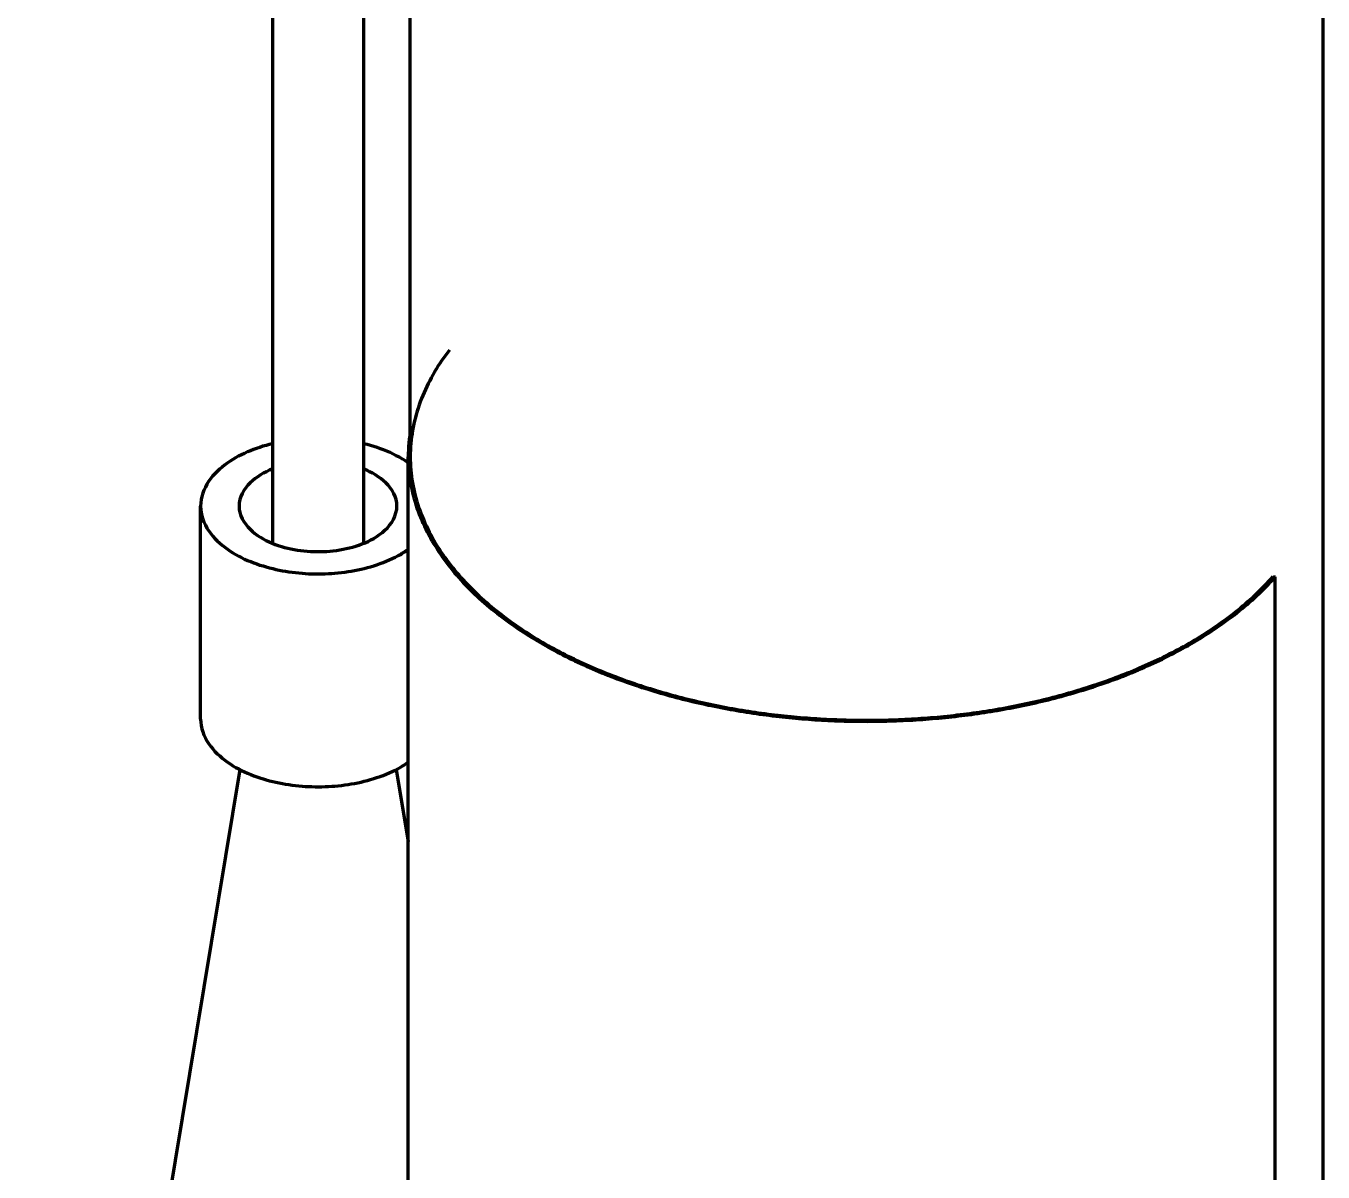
# Model space of a CAD drawing. Header units: millimetres. Extents: x 0 to 2208, y 0 to 420.
# Drawn here: x 311.72 to 331.62, y 242.1 to 259.68 of the extents above; entities that cross this region are included whole.
import ezdxf

# ---------------------------------------------------------------- set-up
doc = ezdxf.new("R2010")
doc.units = ezdxf.units.MM
doc.layers.add('01-VISIBLE', color=7, linetype='CONTINUOUS', lineweight=70)

msp = doc.modelspace()

# ---------------------------------------------------------------- linework, layer by layer
at = {"layer": '01-VISIBLE'}
for p, q in [((315.502, 271.774), (315.502, 251.744)), ((316.902, 271.774), (316.902, 251.744)), ((317.617, 253.071), (317.617, 264.447)), ((331.617, 233.283), (331.617, 264.447)), ((317.587, 233.969), (317.587, 253.071)), ((314.402, 249.048), (314.402, 252.314)), ((330.854, 251.236), (330.88, 251.229)), ((330.88, 232.126), (330.88, 251.229)), ((315.002, 248.274), (311.723, 228.475)), ((317.403, 248.274), (317.587, 247.162))]:
    msp.add_line(p, q, dxfattribs=at)
for points in [[(318.217, 254.708), (318.186, 254.668), (318.156, 254.627), (318.127, 254.586), (318.098, 254.544), (318.07, 254.502), (318.042, 254.459), (318.016, 254.416), (317.989, 254.372), (317.964, 254.328), (317.939, 254.284), (317.915, 254.239), (317.892, 254.194), (317.87, 254.149), (317.849, 254.103), (317.828, 254.056), (317.808, 254.01), (317.789, 253.963), (317.771, 253.915), (317.754, 253.867), (317.738, 253.819), (317.722, 253.771), (317.708, 253.722), (317.695, 253.673), (317.683, 253.624), (317.671, 253.575), (317.661, 253.525), (317.652, 253.475), (317.644, 253.425), (317.636, 253.375), (317.63, 253.324), (317.626, 253.274), (317.622, 253.223), (317.619, 253.173), (317.617, 253.122), (317.617, 253.071)], [(315.502, 253.272), (315.453, 253.259), (315.405, 253.246), (315.356, 253.232), (315.308, 253.216), (315.26, 253.2), (315.213, 253.183), (315.166, 253.164), (315.12, 253.145), (315.074, 253.124), (315.028, 253.102), (314.983, 253.079), (314.939, 253.055), (314.896, 253.029), (314.853, 253.002), (314.811, 252.974), (314.77, 252.944), (314.731, 252.913), (314.692, 252.88), (314.656, 252.846), (314.62, 252.81), (314.586, 252.772), (314.555, 252.733), (314.525, 252.692), (314.498, 252.65), (314.474, 252.605), (314.453, 252.56), (314.435, 252.512), (314.421, 252.464), (314.411, 252.415), (314.404, 252.365), (314.402, 252.314)], [(317.587, 252.978), (317.542, 253.008), (317.497, 253.036), (317.45, 253.063), (317.403, 253.088), (317.355, 253.112), (317.307, 253.135), (317.258, 253.156), (317.208, 253.176), (317.158, 253.195), (317.108, 253.212), (317.057, 253.229), (317.006, 253.244), (316.954, 253.259), (316.902, 253.272)], [(317.617, 253.446), (317.609, 253.393), (317.602, 253.339), (317.597, 253.286), (317.592, 253.232), (317.589, 253.179), (317.587, 253.125), (317.587, 253.071)], [(317.587, 253.071), (317.587, 253.021), (317.589, 252.971), (317.592, 252.921), (317.595, 252.871), (317.6, 252.821), (317.606, 252.771), (317.613, 252.722), (317.621, 252.672), (317.63, 252.623), (317.64, 252.574), (317.651, 252.525), (317.663, 252.476), (317.676, 252.428), (317.69, 252.379), (317.704, 252.332), (317.72, 252.284), (317.737, 252.237), (317.754, 252.19), (317.773, 252.143), (317.792, 252.097), (317.812, 252.051), (317.833, 252.005), (317.855, 251.96), (317.878, 251.916), (317.901, 251.871), (317.925, 251.827), (317.95, 251.784), (317.975, 251.74), (318.002, 251.698), (318.028, 251.655), (318.056, 251.613), (318.084, 251.572), (318.113, 251.531), (318.142, 251.49), (318.172, 251.45), (318.202, 251.41), (318.233, 251.371), (318.265, 251.332), (318.297, 251.293), (318.33, 251.255), (318.363, 251.217), (318.396, 251.18), (318.43, 251.143), (318.465, 251.107), (318.5, 251.071), (318.535, 251.035), (318.571, 251), (318.607, 250.965), (318.643, 250.931), (318.68, 250.897), (318.717, 250.864), (318.755, 250.831), (318.793, 250.798), (318.831, 250.765), (318.87, 250.733), (318.909, 250.702), (318.948, 250.671), (318.988, 250.64), (319.028, 250.609), (319.068, 250.579), (319.108, 250.55), (319.149, 250.52), (319.19, 250.491), (319.231, 250.463), (319.272, 250.434), (319.314, 250.407), (319.356, 250.379), (319.398, 250.352), (319.44, 250.325), (319.483, 250.299), (319.526, 250.272), (319.569, 250.247), (319.612, 250.221), (319.655, 250.196), (319.699, 250.171), (319.742, 250.147), (319.786, 250.122), (319.83, 250.098), (319.875, 250.075), (319.919, 250.052), (319.964, 250.029), (320.008, 250.006), (320.053, 249.984), (320.098, 249.962), (320.143, 249.94), (320.189, 249.919), (320.234, 249.898), (320.28, 249.877), (320.326, 249.856), (320.371, 249.836), (320.417, 249.816), (320.464, 249.796), (320.51, 249.777), (320.556, 249.758), (320.603, 249.739), (320.649, 249.721), (320.696, 249.702), (320.743, 249.684), (320.79, 249.667), (320.837, 249.649), (320.884, 249.632), (320.931, 249.615), (320.978, 249.598), (321.026, 249.582), (321.073, 249.566), (321.121, 249.55), (321.168, 249.534), (321.216, 249.519), (321.264, 249.504), (321.312, 249.489), (321.36, 249.474), (321.408, 249.46), (321.456, 249.446), (321.504, 249.432), (321.552, 249.418), (321.6, 249.405), (321.649, 249.392), (321.697, 249.379), (321.746, 249.366), (321.794, 249.354), (321.843, 249.342), (321.892, 249.33), (321.94, 249.318), (321.989, 249.307), (322.038, 249.295), (322.087, 249.284), (322.136, 249.274), (322.185, 249.263), (322.234, 249.253), (322.283, 249.243), (322.332, 249.233), (322.381, 249.223), (322.431, 249.214), (322.48, 249.204), (322.529, 249.196), (322.579, 249.187), (322.628, 249.178), (322.677, 249.17), (322.727, 249.162), (322.776, 249.154), (322.826, 249.146), (322.876, 249.139), (322.925, 249.132), (322.975, 249.125), (323.025, 249.118), (323.074, 249.111), (323.124, 249.105), (323.174, 249.099), (323.223, 249.093), (323.273, 249.087), (323.323, 249.082), (323.373, 249.076), (323.423, 249.071), (323.473, 249.067), (323.523, 249.062), (323.573, 249.057), (323.623, 249.053), (323.673, 249.049), (323.723, 249.045), (323.773, 249.042), (323.823, 249.038), (323.873, 249.035), (323.923, 249.032), (323.973, 249.03), (324.023, 249.027), (324.073, 249.025), (324.123, 249.022), (324.173, 249.021), (324.223, 249.019), (324.273, 249.017), (324.323, 249.016), (324.373, 249.015), (324.424, 249.014), (324.474, 249.013), (324.524, 249.013), (324.574, 249.013), (324.624, 249.012), (324.674, 249.013), (324.724, 249.013), (324.775, 249.013), (324.825, 249.014), (324.875, 249.015), (324.925, 249.016), (324.975, 249.018), (325.025, 249.019), (325.075, 249.021), (325.125, 249.023), (325.175, 249.025), (325.225, 249.028), (325.276, 249.03), (325.326, 249.033), (325.376, 249.036), (325.426, 249.039), (325.476, 249.043), (325.526, 249.047), (325.576, 249.05), (325.626, 249.054), (325.676, 249.059), (325.725, 249.063), (325.775, 249.068), (325.825, 249.073), (325.875, 249.078), (325.925, 249.083), (325.975, 249.089), (326.025, 249.095), (326.074, 249.101), (326.124, 249.107), (326.174, 249.113), (326.224, 249.12), (326.273, 249.127), (326.323, 249.134), (326.372, 249.141), (326.422, 249.149), (326.472, 249.156), (326.521, 249.164), (326.571, 249.172), (326.62, 249.181), (326.669, 249.189), (326.719, 249.198), (326.768, 249.207), (326.817, 249.216), (326.867, 249.226), (326.916, 249.236), (326.965, 249.246), (327.014, 249.256), (327.063, 249.266), (327.112, 249.277), (327.161, 249.288), (327.21, 249.299), (327.259, 249.31), (327.307, 249.322), (327.356, 249.333), (327.405, 249.345), (327.453, 249.358), (327.502, 249.37), (327.55, 249.383), (327.599, 249.396), (327.647, 249.409), (327.696, 249.422), (327.744, 249.436), (327.792, 249.45), (327.84, 249.464), (327.888, 249.479), (327.936, 249.493), (327.984, 249.508), (328.032, 249.523), (328.079, 249.539), (328.127, 249.555), (328.174, 249.571), (328.222, 249.587), (328.269, 249.603), (328.316, 249.62), (328.364, 249.637), (328.411, 249.654), (328.458, 249.672), (328.505, 249.69), (328.551, 249.708), (328.598, 249.726), (328.645, 249.745), (328.691, 249.764), (328.737, 249.783), (328.783, 249.802), (328.83, 249.822), (328.876, 249.842), (328.921, 249.862), (328.967, 249.883), (329.013, 249.904), (329.058, 249.925), (329.103, 249.947), (329.148, 249.968), (329.193, 249.99), (329.238, 250.013), (329.283, 250.036), (329.328, 250.059), (329.372, 250.082), (329.416, 250.106), (329.46, 250.129), (329.504, 250.154), (329.548, 250.178), (329.591, 250.203), (329.635, 250.229), (329.678, 250.254), (329.721, 250.28), (329.763, 250.306), (329.806, 250.333), (329.848, 250.36), (329.89, 250.387), (329.932, 250.415), (329.973, 250.443), (330.015, 250.471), (330.056, 250.5), (330.097, 250.529), (330.137, 250.558), (330.178, 250.588), (330.218, 250.618), (330.257, 250.649), (330.297, 250.68), (330.336, 250.711), (330.375, 250.743), (330.413, 250.775), (330.452, 250.807), (330.489, 250.84), (330.527, 250.874), (330.564, 250.907), (330.601, 250.941), (330.637, 250.976), (330.673, 251.011), (330.709, 251.046), (330.744, 251.082), (330.779, 251.118), (330.813, 251.154), (330.847, 251.191), (330.88, 251.229)], [(317.617, 253.071), (317.617, 253.021), (317.619, 252.971), (317.622, 252.921), (317.625, 252.871), (317.63, 252.821), (317.636, 252.772), (317.643, 252.722), (317.651, 252.673), (317.66, 252.623), (317.67, 252.574), (317.681, 252.525), (317.693, 252.477), (317.706, 252.428), (317.72, 252.38), (317.735, 252.332), (317.75, 252.285), (317.767, 252.238), (317.785, 252.191), (317.803, 252.144), (317.823, 252.098), (317.843, 252.052), (317.864, 252.007), (317.886, 251.962), (317.908, 251.917), (317.932, 251.873), (317.956, 251.829), (317.98, 251.785), (318.006, 251.742), (318.032, 251.7), (318.059, 251.657), (318.087, 251.615), (318.115, 251.574), (318.144, 251.533), (318.173, 251.493), (318.203, 251.452), (318.233, 251.413), (318.264, 251.373), (318.296, 251.335), (318.328, 251.296), (318.361, 251.258), (318.394, 251.221), (318.427, 251.183), (318.461, 251.147), (318.496, 251.11), (318.531, 251.074), (318.566, 251.039), (318.602, 251.004), (318.638, 250.969), (318.675, 250.935), (318.711, 250.901), (318.749, 250.868), (318.786, 250.835), (318.824, 250.802), (318.863, 250.77), (318.901, 250.738), (318.94, 250.706), (318.98, 250.675), (319.019, 250.645), (319.059, 250.614), (319.099, 250.584), (319.139, 250.555), (319.18, 250.525), (319.221, 250.497), (319.262, 250.468), (319.304, 250.44), (319.345, 250.412), (319.387, 250.385), (319.429, 250.358), (319.472, 250.331), (319.514, 250.304), (319.557, 250.278), (319.6, 250.253), (319.643, 250.227), (319.686, 250.202), (319.73, 250.178), (319.774, 250.153), (319.818, 250.129), (319.862, 250.105), (319.906, 250.082), (319.95, 250.059), (319.995, 250.036), (320.04, 250.013), (320.085, 249.991), (320.13, 249.969), (320.175, 249.948), (320.22, 249.926), (320.266, 249.905), (320.311, 249.885), (320.357, 249.864), (320.403, 249.844), (320.449, 249.824), (320.495, 249.805), (320.541, 249.785), (320.587, 249.766), (320.634, 249.748), (320.68, 249.729), (320.727, 249.711), (320.774, 249.693), (320.821, 249.676), (320.868, 249.658), (320.915, 249.641), (320.962, 249.624), (321.009, 249.608), (321.057, 249.591), (321.104, 249.575), (321.152, 249.56), (321.199, 249.544), (321.247, 249.529), (321.295, 249.514), (321.343, 249.499), (321.39, 249.485), (321.438, 249.47), (321.487, 249.456), (321.535, 249.443), (321.583, 249.429), (321.631, 249.416), (321.68, 249.403), (321.728, 249.39), (321.776, 249.377), (321.825, 249.365), (321.874, 249.353), (321.922, 249.341), (321.971, 249.33), (322.02, 249.318), (322.069, 249.307), (322.117, 249.296), (322.166, 249.285), (322.215, 249.275), (322.264, 249.265), (322.313, 249.255), (322.363, 249.245), (322.412, 249.236), (322.461, 249.226), (322.51, 249.217), (322.559, 249.208), (322.609, 249.2), (322.658, 249.191), (322.708, 249.183), (322.757, 249.175), (322.806, 249.167), (322.856, 249.16), (322.906, 249.152), (322.955, 249.145), (323.005, 249.138), (323.054, 249.132), (323.104, 249.125), (323.154, 249.119), (323.203, 249.113), (323.253, 249.107), (323.303, 249.102), (323.353, 249.096), (323.402, 249.091), (323.452, 249.086), (323.502, 249.081), (323.552, 249.077), (323.602, 249.072), (323.652, 249.068), (323.702, 249.064), (323.752, 249.061), (323.802, 249.057), (323.852, 249.054), (323.902, 249.051), (323.952, 249.048), (324.002, 249.045), (324.052, 249.043), (324.102, 249.041), (324.152, 249.039), (324.202, 249.037), (324.252, 249.035), (324.302, 249.034), (324.352, 249.033), (324.402, 249.032), (324.452, 249.031), (324.502, 249.03), (324.552, 249.03), (324.602, 249.03), (324.652, 249.03), (324.702, 249.03), (324.753, 249.031), (324.803, 249.031), (324.853, 249.032), (324.903, 249.033), (324.953, 249.034), (325.003, 249.036), (325.053, 249.038), (325.103, 249.04), (325.153, 249.042), (325.203, 249.044), (325.253, 249.047), (325.303, 249.049), (325.353, 249.052), (325.403, 249.055), (325.453, 249.059), (325.503, 249.062), (325.553, 249.066), (325.603, 249.07), (325.653, 249.074), (325.703, 249.079), (325.752, 249.083), (325.802, 249.088), (325.852, 249.093), (325.902, 249.098), (325.952, 249.104), (326.001, 249.11), (326.051, 249.116), (326.101, 249.122), (326.151, 249.128), (326.2, 249.135), (326.25, 249.141), (326.299, 249.148), (326.349, 249.155), (326.399, 249.163), (326.448, 249.171), (326.497, 249.178), (326.547, 249.186), (326.596, 249.195), (326.646, 249.203), (326.695, 249.212), (326.744, 249.221), (326.793, 249.23), (326.843, 249.24), (326.892, 249.249), (326.941, 249.259), (326.99, 249.269), (327.039, 249.279), (327.088, 249.29), (327.137, 249.301), (327.186, 249.312), (327.234, 249.323), (327.283, 249.334), (327.332, 249.346), (327.381, 249.358), (327.429, 249.37), (327.478, 249.383), (327.526, 249.395), (327.574, 249.408), (327.623, 249.421), (327.671, 249.435), (327.719, 249.448), (327.767, 249.462), (327.815, 249.476), (327.863, 249.491), (327.911, 249.505), (327.959, 249.52), (328.007, 249.535), (328.055, 249.551), (328.102, 249.566), (328.15, 249.582), (328.197, 249.598), (328.244, 249.615), (328.292, 249.631), (328.339, 249.648), (328.386, 249.666), (328.433, 249.683), (328.479, 249.701), (328.526, 249.719), (328.573, 249.737), (328.619, 249.756), (328.666, 249.774), (328.712, 249.794), (328.758, 249.813), (328.804, 249.833), (328.85, 249.853), (328.896, 249.873), (328.942, 249.893), (328.987, 249.914), (329.033, 249.935), (329.078, 249.957), (329.123, 249.979), (329.168, 250.001), (329.213, 250.023), (329.257, 250.046), (329.302, 250.069), (329.346, 250.092), (329.39, 250.115), (329.434, 250.139), (329.478, 250.163), (329.522, 250.188), (329.565, 250.213), (329.609, 250.238), (329.652, 250.264), (329.695, 250.289), (329.737, 250.316), (329.78, 250.342), (329.822, 250.369), (329.864, 250.396), (329.906, 250.424), (329.947, 250.452), (329.989, 250.48), (330.03, 250.509), (330.071, 250.538), (330.111, 250.567), (330.151, 250.597), (330.191, 250.627), (330.231, 250.658), (330.271, 250.688), (330.31, 250.72), (330.349, 250.751), (330.387, 250.783), (330.425, 250.816), (330.463, 250.849), (330.501, 250.882), (330.538, 250.915), (330.574, 250.949), (330.611, 250.984), (330.647, 251.019), (330.682, 251.054), (330.718, 251.09), (330.752, 251.126), (330.787, 251.162), (330.82, 251.199), (330.854, 251.236)], [(315.502, 252.884), (315.456, 252.864), (315.41, 252.842), (315.365, 252.819), (315.321, 252.793), (315.279, 252.766), (315.238, 252.736), (315.198, 252.704), (315.161, 252.67), (315.126, 252.634), (315.094, 252.595), (315.065, 252.553), (315.04, 252.509), (315.02, 252.463), (315.005, 252.415), (314.995, 252.365), (314.992, 252.314)], [(317.412, 252.314), (317.409, 252.365), (317.4, 252.415), (317.384, 252.463), (317.364, 252.509), (317.339, 252.553), (317.31, 252.595), (317.278, 252.634), (317.243, 252.67), (317.206, 252.704), (317.166, 252.736), (317.125, 252.766), (317.083, 252.793), (317.039, 252.819), (316.994, 252.842), (316.949, 252.864), (316.902, 252.884)], [(314.402, 252.314), (314.404, 252.264), (314.411, 252.214), (314.421, 252.164), (314.435, 252.116), (314.453, 252.068), (314.475, 252.022), (314.499, 251.978), (314.526, 251.935), (314.556, 251.894), (314.588, 251.855), (314.621, 251.817), (314.657, 251.781), (314.694, 251.747), (314.733, 251.714), (314.772, 251.683), (314.813, 251.653), (314.855, 251.625), (314.898, 251.598), (314.942, 251.572), (314.986, 251.548), (315.031, 251.525), (315.077, 251.503), (315.123, 251.482), (315.17, 251.463), (315.217, 251.445), (315.265, 251.427), (315.312, 251.411), (315.361, 251.396), (315.409, 251.381), (315.458, 251.368), (315.507, 251.356), (315.556, 251.344), (315.606, 251.334), (315.656, 251.324), (315.705, 251.315), (315.755, 251.308), (315.806, 251.301), (315.856, 251.294), (315.906, 251.289), (315.957, 251.285), (316.007, 251.281), (316.058, 251.278), (316.108, 251.276), (316.159, 251.275), (316.209, 251.275), (316.26, 251.276), (316.311, 251.277), (316.361, 251.279), (316.412, 251.282), (316.462, 251.286), (316.512, 251.291), (316.563, 251.296), (316.613, 251.303), (316.663, 251.31), (316.713, 251.318), (316.763, 251.327), (316.812, 251.337), (316.862, 251.347), (316.911, 251.359), (316.96, 251.372), (317.009, 251.385), (317.057, 251.4), (317.106, 251.415), (317.153, 251.432), (317.201, 251.45), (317.248, 251.468), (317.294, 251.488), (317.34, 251.509), (317.386, 251.531), (317.431, 251.555), (317.475, 251.579)], [(314.992, 252.314), (314.995, 252.264), (315.005, 252.215), (315.019, 252.167), (315.04, 252.121), (315.064, 252.077), (315.093, 252.035), (315.125, 251.996), (315.159, 251.96), (315.196, 251.926), (315.235, 251.894), (315.276, 251.865), (315.318, 251.837), (315.362, 251.812), (315.406, 251.788), (315.452, 251.766), (315.498, 251.746), (315.545, 251.728), (315.592, 251.711), (315.64, 251.696), (315.688, 251.682), (315.737, 251.669), (315.786, 251.658), (315.835, 251.649), (315.885, 251.64), (315.935, 251.633), (315.985, 251.627), (316.035, 251.622), (316.085, 251.619), (316.135, 251.617), (316.186, 251.616), (316.236, 251.616), (316.286, 251.617), (316.337, 251.62), (316.387, 251.624), (316.437, 251.629), (316.487, 251.635), (316.536, 251.643), (316.586, 251.652), (316.635, 251.662), (316.684, 251.674), (316.733, 251.687), (316.781, 251.701), (316.829, 251.717), (316.876, 251.734), (316.923, 251.753), (316.969, 251.774), (317.014, 251.796), (317.058, 251.82)], [(317.058, 251.82), (317.103, 251.848), (317.147, 251.878), (317.189, 251.91), (317.229, 251.945), (317.267, 251.982), (317.301, 252.022), (317.333, 252.065), (317.36, 252.111), (317.382, 252.159), (317.398, 252.209), (317.409, 252.261), (317.412, 252.314)], [(317.475, 251.579), (317.494, 251.591), (317.513, 251.602), (317.532, 251.614), (317.55, 251.626), (317.569, 251.638), (317.587, 251.65)], [(314.402, 249.048), (314.404, 248.998), (314.411, 248.948), (314.421, 248.898), (314.435, 248.85), (314.453, 248.802), (314.475, 248.756), (314.499, 248.712), (314.526, 248.669), (314.556, 248.628), (314.588, 248.589), (314.621, 248.551), (314.657, 248.515), (314.694, 248.481), (314.733, 248.448), (314.772, 248.417), (314.813, 248.387), (314.855, 248.359), (314.898, 248.332), (314.942, 248.306), (314.986, 248.282), (315.031, 248.259), (315.077, 248.237), (315.123, 248.217), (315.17, 248.197), (315.217, 248.179), (315.265, 248.161), (315.312, 248.145), (315.361, 248.13), (315.409, 248.115), (315.458, 248.102), (315.507, 248.09), (315.556, 248.078), (315.606, 248.068), (315.656, 248.058), (315.705, 248.049), (315.755, 248.042), (315.806, 248.035), (315.856, 248.029), (315.906, 248.023), (315.957, 248.019), (316.007, 248.015), (316.058, 248.012), (316.108, 248.011), (316.159, 248.009), (316.209, 248.009), (316.26, 248.01), (316.311, 248.011), (316.361, 248.013), (316.412, 248.016), (316.462, 248.02), (316.512, 248.025), (316.563, 248.03), (316.613, 248.037), (316.663, 248.044), (316.713, 248.052), (316.763, 248.061), (316.812, 248.071), (316.862, 248.081), (316.911, 248.093), (316.96, 248.106), (317.009, 248.119), (317.057, 248.134), (317.106, 248.149), (317.153, 248.166), (317.201, 248.184), (317.248, 248.202), (317.294, 248.222), (317.34, 248.243), (317.386, 248.265), (317.431, 248.289), (317.475, 248.313)], [(317.475, 248.313), (317.494, 248.325), (317.513, 248.336), (317.532, 248.348), (317.55, 248.36), (317.569, 248.372), (317.587, 248.384)]]:
    msp.add_lwpolyline(points, dxfattribs=at)

doc.saveas('drawing.dxf')
